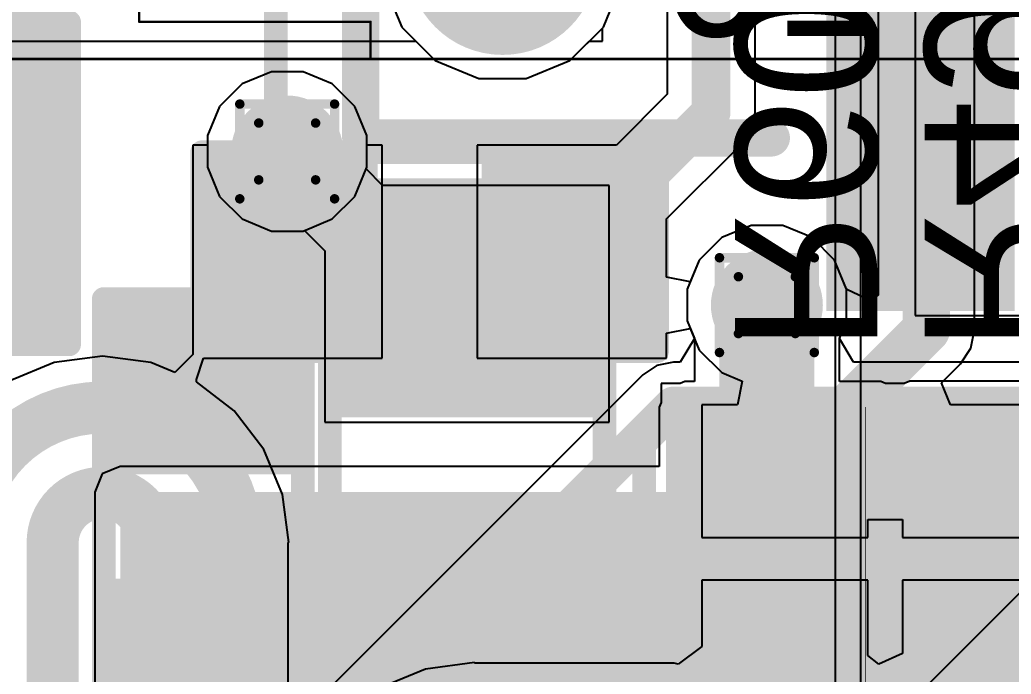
# Model space of a CAD drawing. Header units: inches. Extents: x -11 to 5433, y -4 to 5447.
# Drawn here: x 3.48 to 8.8, y 23 to 26.5 of the extents above; entities that cross this region are included whole.
import ezdxf

# ---------------------------------------------------------------- set-up
doc = ezdxf.new("R2010")
doc.units = ezdxf.units.IN
for name, color, linetype in [('Bottom Layer', 5, 'Continuous'), ('Bottom Overlay', 54, 'Continuous'), ('Bottom Paste', 16, 'Continuous'), ('Bottom Solder', 6, 'Continuous'), ('Drill Drawing', 1, 'Continuous'), ('Ground', 16, 'Continuous'), ('Mechanical 4', 56, 'Continuous'), ('Pad Holes', 156, 'Continuous'), ('Power', 76, 'Continuous'), ('Top Layer', 1, 'Continuous'), ('Top Overlay', 2, 'Continuous'), ('Top Paste', 8, 'Continuous'), ('Top Solder', 216, 'Continuous'), ('Via Holes', 16, 'Continuous')]:
    doc.layers.add(name, color=color, linetype=linetype)
doc.styles.add('Arial', font='', dxfattribs={"height": 0.2})
doc.styles.get('Arial').set_extended_font_data('Arial')

# ---------------------------------------------------------------- blocks, each defined once
blk = doc.blocks.new('R___0603_17')
at = {"layer": 'Top Layer'}
for points in [[(-0.381, 0.4445), (-0.381, -0.4445), (-1.143, -0.4445), (-1.143, 0.4445)], [(1.143, 0.4445), (1.143, -0.4445), (0.381, -0.4445), (0.381, 0.4445)]]:
    blk.add_hatch(color=1, dxfattribs=at).paths.add_polyline_path(points)
at = {"layer": 'Top Paste'}
for points in [[(-0.381, 0.4445), (-0.381, -0.4445), (-1.143, -0.4445), (-1.143, 0.4445)], [(1.143, 0.4445), (1.143, -0.4445), (0.381, -0.4445), (0.381, 0.4445)]]:
    blk.add_hatch(color=8, dxfattribs=at).paths.add_polyline_path(points)
at = {"layer": 'Top Solder'}
for points in [[(-0.2794, 0.5461), (-0.2794, -0.5461), (-1.2446, -0.5461), (-1.2446, 0.5461)], [(1.2446, 0.5461), (1.2446, -0.5461), (0.2794, -0.5461), (0.2794, 0.5461)]]:
    blk.add_hatch(color=216, dxfattribs=at).paths.add_polyline_path(points)
at = {"layer": 'Top Overlay'}
for points in [[(-1.2192, 0.5334, 0.127, 0.127, 0), (-1.2192, -0.5334, 0.127, 0.127, 0)], [(-1.2192, 0.5334, 0.127, 0.127, 0), (1.2192, 0.5334, 0.127, 0.127, 0)], [(1.2192, 0.5334, 0.127, 0.127, 0), (1.2192, -0.5334, 0.127, 0.127, 0)], [(-1.2192, -0.5334, 0.127, 0.127, 0), (1.2192, -0.5334, 0.127, 0.127, 0)]]:
    blk.add_lwpolyline(points, format="xyseb", dxfattribs=at)
for points in [[(-1.25095, 0.5334, 0.0635, 0.0635, 1), (-1.18745, 0.5334, 0.0635, 0.0635, 1)], [(-1.25095, 0.5334, 0.0635, 0.0635, 1), (-1.18745, 0.5334, 0.0635, 0.0635, 1)], [(1.18745, 0.5334, 0.0635, 0.0635, 1), (1.25095, 0.5334, 0.0635, 0.0635, 1)], [(1.18745, 0.5334, 0.0635, 0.0635, 1), (1.25095, 0.5334, 0.0635, 0.0635, 1)], [(-1.25095, -0.5334, 0.0635, 0.0635, 1), (-1.18745, -0.5334, 0.0635, 0.0635, 1)], [(-1.25095, -0.5334, 0.0635, 0.0635, 1), (-1.18745, -0.5334, 0.0635, 0.0635, 1)], [(1.18745, -0.5334, 0.0635, 0.0635, 1), (1.25095, -0.5334, 0.0635, 0.0635, 1)], [(1.18745, -0.5334, 0.0635, 0.0635, 1), (1.25095, -0.5334, 0.0635, 0.0635, 1)]]:
    blk.add_lwpolyline(points, format="xyseb", close=True, dxfattribs=at)
blk = doc.blocks.new('R___0402_B_24')
at = {"layer": 'Bottom Layer'}
for points in [[(-0.2413, 0.3175), (-0.2413, -0.3175), (-0.6985, -0.3175), (-0.6985, 0.3175)], [(0.6985, 0.3175), (0.6985, -0.3175), (0.2413, -0.3175), (0.2413, 0.3175)]]:
    blk.add_hatch(color=5, dxfattribs=at).paths.add_polyline_path(points)
at = {"layer": 'Bottom Paste'}
for points in [[(-0.2413, 0.3175), (-0.2413, -0.3175), (-0.6985, -0.3175), (-0.6985, 0.3175)], [(0.6985, 0.3175), (0.6985, -0.3175), (0.2413, -0.3175), (0.2413, 0.3175)]]:
    blk.add_hatch(color=16, dxfattribs=at).paths.add_polyline_path(points)
at = {"layer": 'Bottom Solder'}
for points in [[(-0.1863, 0.3725), (-0.1863, -0.3725), (-0.7535, -0.3725), (-0.7535, 0.3725)], [(0.7535, 0.3725), (0.7535, -0.3725), (0.1863, -0.3725), (0.1863, 0.3725)]]:
    blk.add_hatch(color=6, dxfattribs=at).paths.add_polyline_path(points)
at = {"layer": 'Bottom Overlay'}
for points in [[(0.7874, 0.4064, 0.127, 0.127, 0), (-0.7874, 0.4064, 0.127, 0.127, 0)], [(-0.7874, -0.4064, 0.127, 0.127, 0), (-0.7874, 0.4064, 0.127, 0.127, 0)], [(0.8128, 0.4318, 0.00323, 0.00323, 0), (-0.8128, 0.4318, 0.00323, 0.00323, 0)], [(0.7874, -0.4064, 0.127, 0.127, 0), (0.7874, 0.4064, 0.127, 0.127, 0)], [(0.7874, -0.4064, 0.127, 0.127, 0), (-0.7874, -0.4064, 0.127, 0.127, 0)]]:
    blk.add_lwpolyline(points, format="xyseb", dxfattribs=at)
for points in [[(-0.8191, 0.4064, 0.0635, 0.0635, 1), (-0.7556, 0.4064, 0.0635, 0.0635, 1)], [(-0.8191, 0.4064, 0.0635, 0.0635, 1), (-0.7556, 0.4064, 0.0635, 0.0635, 1)], [(-0.8136, 0.4318, 0.00161, 0.00161, 1), (-0.812, 0.4318, 0.00161, 0.00161, 1)], [(0.7556, 0.4064, 0.0635, 0.0635, 1), (0.8191, 0.4064, 0.0635, 0.0635, 1)], [(0.7556, 0.4064, 0.0635, 0.0635, 1), (0.8191, 0.4064, 0.0635, 0.0635, 1)], [(0.812, 0.4318, 0.00161, 0.00161, 1), (0.8136, 0.4318, 0.00161, 0.00161, 1)], [(-0.8191, -0.4064, 0.0635, 0.0635, 1), (-0.7556, -0.4064, 0.0635, 0.0635, 1)], [(-0.8191, -0.4064, 0.0635, 0.0635, 1), (-0.7556, -0.4064, 0.0635, 0.0635, 1)], [(0.7556, -0.4064, 0.0635, 0.0635, 1), (0.8191, -0.4064, 0.0635, 0.0635, 1)], [(0.7556, -0.4064, 0.0635, 0.0635, 1), (0.8191, -0.4064, 0.0635, 0.0635, 1)]]:
    blk.add_lwpolyline(points, format="xyseb", close=True, dxfattribs=at)
blk = doc.blocks.new('R___0402_B_30')
at = {"layer": 'Bottom Layer'}
for points in [[(-0.2413, 0.3175), (-0.2413, -0.3175), (-0.6985, -0.3175), (-0.6985, 0.3175)], [(0.6985, 0.3175), (0.6985, -0.3175), (0.2413, -0.3175), (0.2413, 0.3175)]]:
    blk.add_hatch(color=5, dxfattribs=at).paths.add_polyline_path(points)
at = {"layer": 'Bottom Paste'}
for points in [[(-0.2413, 0.3175), (-0.2413, -0.3175), (-0.6985, -0.3175), (-0.6985, 0.3175)], [(0.6985, 0.3175), (0.6985, -0.3175), (0.2413, -0.3175), (0.2413, 0.3175)]]:
    blk.add_hatch(color=16, dxfattribs=at).paths.add_polyline_path(points)
at = {"layer": 'Bottom Solder'}
for points in [[(-0.1863, 0.3725), (-0.1863, -0.3725), (-0.7535, -0.3725), (-0.7535, 0.3725)], [(0.7535, 0.3725), (0.7535, -0.3725), (0.1863, -0.3725), (0.1863, 0.3725)]]:
    blk.add_hatch(color=6, dxfattribs=at).paths.add_polyline_path(points)
at = {"layer": 'Bottom Overlay'}
for points in [[(0.7874, 0.4064, 0.127, 0.127, 0), (-0.7874, 0.4064, 0.127, 0.127, 0)], [(-0.7874, -0.4064, 0.127, 0.127, 0), (-0.7874, 0.4064, 0.127, 0.127, 0)], [(0.8128, 0.4318, 0.00323, 0.00323, 0), (-0.8128, 0.4318, 0.00323, 0.00323, 0)], [(0.7874, -0.4064, 0.127, 0.127, 0), (0.7874, 0.4064, 0.127, 0.127, 0)], [(0.7874, -0.4064, 0.127, 0.127, 0), (-0.7874, -0.4064, 0.127, 0.127, 0)]]:
    blk.add_lwpolyline(points, format="xyseb", dxfattribs=at)
for points in [[(-0.8191, 0.4064, 0.0635, 0.0635, 1), (-0.7556, 0.4064, 0.0635, 0.0635, 1)], [(-0.8191, 0.4064, 0.0635, 0.0635, 1), (-0.7556, 0.4064, 0.0635, 0.0635, 1)], [(-0.8136, 0.4318, 0.00161, 0.00161, 1), (-0.812, 0.4318, 0.00161, 0.00161, 1)], [(0.7556, 0.4064, 0.0635, 0.0635, 1), (0.8191, 0.4064, 0.0635, 0.0635, 1)], [(0.7556, 0.4064, 0.0635, 0.0635, 1), (0.8191, 0.4064, 0.0635, 0.0635, 1)], [(0.812, 0.4318, 0.00161, 0.00161, 1), (0.8136, 0.4318, 0.00161, 0.00161, 1)], [(-0.8191, -0.4064, 0.0635, 0.0635, 1), (-0.7556, -0.4064, 0.0635, 0.0635, 1)], [(-0.8191, -0.4064, 0.0635, 0.0635, 1), (-0.7556, -0.4064, 0.0635, 0.0635, 1)], [(0.7556, -0.4064, 0.0635, 0.0635, 1), (0.8191, -0.4064, 0.0635, 0.0635, 1)], [(0.7556, -0.4064, 0.0635, 0.0635, 1), (0.8191, -0.4064, 0.0635, 0.0635, 1)]]:
    blk.add_lwpolyline(points, format="xyseb", close=True, dxfattribs=at)
blk = doc.blocks.new('TL3340AF160QG_48')
at = {"layer": 'Top Solder'}
blk.add_line((-1.71, 0.3751), (-5443.0227, 5441.6372), dxfattribs=at)
blk = doc.blocks.new('CSD17313Q2_54')
at = {"layer": 'Top Layer'}
for points in [[(-1.15, 0.85), (-0.695, 0.85), (-0.695, 0.45), (-1.15, 0.45)], [(-0.55, 0.85), (0.55, 0.85), (0.55, -0.2), (-0.55, -0.2)], [(1.15, 0.45), (0.695, 0.45), (0.695, 0.85), (1.15, 0.85)], [(-1.15, 0.2), (-0.695, 0.2), (-0.695, -0.2), (-1.15, -0.2)], [(1.15, -0.2), (0.695, -0.2), (0.695, 0.2), (1.15, 0.2)], [(-1.15, -0.45), (-0.695, -0.45), (-0.695, -0.85), (-1.15, -0.85)], [(-0.329, -0.45), (0.521, -0.45), (0.521, -0.85), (-0.329, -0.85)], [(1.15, -0.85), (0.695, -0.85), (0.695, -0.45), (1.15, -0.45)]]:
    blk.add_hatch(color=1, dxfattribs=at).paths.add_polyline_path(points)
at = {"layer": 'Top Paste'}
for points in [[(-0.5, 0.8), (0.5, 0.8), (0.5, -0.15), (-0.5, -0.15)], [(-0.279, -0.5), (0.471, -0.5), (0.471, -0.8), (-0.279, -0.8)]]:
    blk.add_hatch(color=8, dxfattribs=at).paths.add_polyline_path(points)
at = {"layer": 'Top Solder'}
for points in [[(-1.2516, 0.9516), (-0.5934, 0.9516), (-0.5934, 0.3484), (-1.2516, 0.3484)], [(-0.6516, 0.9516), (0.6516, 0.9516), (0.6516, -0.3016), (-0.6516, -0.3016)], [(1.2516, 0.3484), (0.5934, 0.3484), (0.5934, 0.9516), (1.2516, 0.9516)], [(-1.2516, 0.3016), (-0.5934, 0.3016), (-0.5934, -0.3016), (-1.2516, -0.3016)], [(1.2516, -0.3016), (0.5934, -0.3016), (0.5934, 0.3016), (1.2516, 0.3016)], [(-1.2516, -0.3484), (-0.5934, -0.3484), (-0.5934, -0.9516), (-1.2516, -0.9516)], [(-0.4306, -0.3484), (0.6226, -0.3484), (0.6226, -0.9516), (-0.4306, -0.9516)], [(1.2516, -0.9516), (0.5934, -0.9516), (0.5934, -0.3484), (1.2516, -0.3484)]]:
    blk.add_hatch(color=216, dxfattribs=at).paths.add_polyline_path(points)
at = {"layer": 'Top Overlay'}
for points in [[(-1, 1.0684, 0.127, 0.127, 0), (1, 1.0684, 0.127, 0.127, 0)], [(-1.4478, 0.762, 0.127, 0.127, 0), (-1.3208, 0.635, 0.127, 0.127, 0)], [(-1.4478, 0.762, 0.127, 0.127, 0), (-1.4478, 0.508, 0.127, 0.127, 0)], [(-1.3208, 0.635, 0.127, 0.127, 0), (-1.4478, 0.508, 0.127, 0.127, 0)], [(-1, -1.0684, 0.127, 0.127, 0), (1, -1.0684, 0.127, 0.127, 0)]]:
    blk.add_lwpolyline(points, format="xyseb", dxfattribs=at)
for points in [[(-1.0318, 1.0684, 0.0635, 0.0635, 1), (-0.9683, 1.0684, 0.0635, 0.0635, 1)], [(0.9683, 1.0684, 0.0635, 0.0635, 1), (1.0318, 1.0684, 0.0635, 0.0635, 1)], [(-1.4795, 0.762, 0.0635, 0.0635, 1), (-1.4161, 0.762, 0.0635, 0.0635, 1)], [(-1.4795, 0.762, 0.0635, 0.0635, 1), (-1.4161, 0.762, 0.0635, 0.0635, 1)], [(-1.3525, 0.635, 0.0635, 0.0635, 1), (-1.2891, 0.635, 0.0635, 0.0635, 1)], [(-1.3525, 0.635, 0.0635, 0.0635, 1), (-1.2891, 0.635, 0.0635, 0.0635, 1)], [(-1.4795, 0.508, 0.0635, 0.0635, 1), (-1.4161, 0.508, 0.0635, 0.0635, 1)], [(-1.4795, 0.508, 0.0635, 0.0635, 1), (-1.4161, 0.508, 0.0635, 0.0635, 1)], [(-1.0318, -1.0684, 0.0635, 0.0635, 1), (-0.9683, -1.0684, 0.0635, 0.0635, 1)], [(0.9683, -1.0684, 0.0635, 0.0635, 1), (1.0318, -1.0684, 0.0635, 0.0635, 1)]]:
    blk.add_lwpolyline(points, format="xyseb", close=True, dxfattribs=at)
blk = doc.blocks.new('RES_0805_73')
at = {"layer": 'Top Layer'}
for points in [[(-1.524, 0.635), (-0.508, 0.635), (-0.508, -0.635), (-1.524, -0.635)], [(0.508, 0.635), (1.524, 0.635), (1.524, -0.635), (0.508, -0.635)]]:
    blk.add_hatch(color=1, dxfattribs=at).paths.add_polyline_path(points)
at = {"layer": 'Top Paste'}
for points in [[(-1.524, 0.635), (-0.508, 0.635), (-0.508, -0.635), (-1.524, -0.635)], [(0.508, 0.635), (1.524, 0.635), (1.524, -0.635), (0.508, -0.635)]]:
    blk.add_hatch(color=8, dxfattribs=at).paths.add_polyline_path(points)
at = {"layer": 'Top Solder'}
for points in [[(-1.6256, 0.7366), (-0.4064, 0.7366), (-0.4064, -0.7366), (-1.6256, -0.7366)], [(0.4064, 0.7366), (1.6256, 0.7366), (1.6256, -0.7366), (0.4064, -0.7366)]]:
    blk.add_hatch(color=216, dxfattribs=at).paths.add_polyline_path(points)
at = {"layer": 'Top Overlay'}
for points in [[(-1.6256, 0.7366, 0.127, 0.127, 0), (1.6256, 0.7366, 0.127, 0.127, 0)], [(-1.6256, 0.7366, 0.127, 0.127, 0), (-1.6256, -0.7366, 0.127, 0.127, 0)], [(1.6256, 0.7366, 0.127, 0.127, 0), (1.6256, -0.7366, 0.127, 0.127, 0)], [(-1.6256, -0.7366, 0.127, 0.127, 0), (1.6256, -0.7366, 0.127, 0.127, 0)]]:
    blk.add_lwpolyline(points, format="xyseb", dxfattribs=at)
for points in [[(-1.65735, 0.7366, 0.0635, 0.0635, 1), (-1.59385, 0.7366, 0.0635, 0.0635, 1)], [(-1.65735, 0.7366, 0.0635, 0.0635, 1), (-1.59385, 0.7366, 0.0635, 0.0635, 1)], [(1.59385, 0.7366, 0.0635, 0.0635, 1), (1.65735, 0.7366, 0.0635, 0.0635, 1)], [(1.59385, 0.7366, 0.0635, 0.0635, 1), (1.65735, 0.7366, 0.0635, 0.0635, 1)], [(-1.65735, -0.7366, 0.0635, 0.0635, 1), (-1.59385, -0.7366, 0.0635, 0.0635, 1)], [(-1.65735, -0.7366, 0.0635, 0.0635, 1), (-1.59385, -0.7366, 0.0635, 0.0635, 1)], [(1.59385, -0.7366, 0.0635, 0.0635, 1), (1.65735, -0.7366, 0.0635, 0.0635, 1)], [(1.59385, -0.7366, 0.0635, 0.0635, 1), (1.65735, -0.7366, 0.0635, 0.0635, 1)]]:
    blk.add_lwpolyline(points, format="xyseb", close=True, dxfattribs=at)
blk = doc.blocks.new('R___0603_B_74')
at = {"layer": 'Bottom Layer'}
for points in [[(-1.143, -0.4445), (-1.143, 0.4445), (-0.381, 0.4445), (-0.381, -0.4445)], [(0.381, -0.4445), (0.381, 0.4445), (1.143, 0.4445), (1.143, -0.4445)]]:
    blk.add_hatch(color=5, dxfattribs=at).paths.add_polyline_path(points)
at = {"layer": 'Bottom Paste'}
for points in [[(-1.143, -0.4445), (-1.143, 0.4445), (-0.381, 0.4445), (-0.381, -0.4445)], [(0.381, -0.4445), (0.381, 0.4445), (1.143, 0.4445), (1.143, -0.4445)]]:
    blk.add_hatch(color=16, dxfattribs=at).paths.add_polyline_path(points)
at = {"layer": 'Bottom Solder'}
for points in [[(-1.2446, -0.5461), (-1.2446, 0.5461), (-0.2794, 0.5461), (-0.2794, -0.5461)], [(0.2794, -0.5461), (0.2794, 0.5461), (1.2446, 0.5461), (1.2446, -0.5461)]]:
    blk.add_hatch(color=6, dxfattribs=at).paths.add_polyline_path(points)
at = {"layer": 'Bottom Overlay'}
for points in [[(-1.2192, 0.5334, 0.127, 0.127, 0), (1.2192, 0.5334, 0.127, 0.127, 0)], [(-1.2192, -0.5334, 0.127, 0.127, 0), (-1.2192, 0.5334, 0.127, 0.127, 0)], [(1.2192, -0.5334, 0.127, 0.127, 0), (1.2192, 0.5334, 0.127, 0.127, 0)], [(-1.2192, -0.5334, 0.127, 0.127, 0), (1.2192, -0.5334, 0.127, 0.127, 0)]]:
    blk.add_lwpolyline(points, format="xyseb", dxfattribs=at)
for points in [[(-1.25095, 0.5334, 0.0635, 0.0635, 1), (-1.18745, 0.5334, 0.0635, 0.0635, 1)], [(-1.25095, 0.5334, 0.0635, 0.0635, 1), (-1.18745, 0.5334, 0.0635, 0.0635, 1)], [(1.18745, 0.5334, 0.0635, 0.0635, 1), (1.25095, 0.5334, 0.0635, 0.0635, 1)], [(1.18745, 0.5334, 0.0635, 0.0635, 1), (1.25095, 0.5334, 0.0635, 0.0635, 1)], [(-1.25095, -0.5334, 0.0635, 0.0635, 1), (-1.18745, -0.5334, 0.0635, 0.0635, 1)], [(-1.25095, -0.5334, 0.0635, 0.0635, 1), (-1.18745, -0.5334, 0.0635, 0.0635, 1)], [(1.18745, -0.5334, 0.0635, 0.0635, 1), (1.25095, -0.5334, 0.0635, 0.0635, 1)], [(1.18745, -0.5334, 0.0635, 0.0635, 1), (1.25095, -0.5334, 0.0635, 0.0635, 1)]]:
    blk.add_lwpolyline(points, format="xyseb", close=True, dxfattribs=at)
blk = doc.blocks.new('QTH_030_01_L_D_A_K_TR_157')
at = {"layer": 'Pad Holes'}
h = blk.add_hatch(color=7, dxfattribs=at)
edge = h.paths.add_edge_path()
edge.add_arc((9.24, 2.03), 0.51, 0, 360)
at = {"layer": 'Top Layer'}
for points in [[(6.5975, 3.811), (6.9025, 3.811), (6.9025, 2.361), (6.5975, 2.361)], [(7.0975, 3.811), (7.4025, 3.811), (7.4025, 2.361), (7.0975, 2.361)]]:
    blk.add_hatch(color=1, dxfattribs=at).paths.add_polyline_path(points)
at = {"layer": 'Top Paste'}
for points in [[(6.5975, 3.811), (6.9025, 3.811), (6.9025, 2.361), (6.5975, 2.361)], [(7.0975, 3.811), (7.4025, 3.811), (7.4025, 2.361), (7.0975, 2.361)]]:
    blk.add_hatch(color=8, dxfattribs=at).paths.add_polyline_path(points)
at = {"layer": 'Top Solder'}
for points in [[(6.4959, 3.9126), (7.0041, 3.9126), (7.0041, 2.2594), (6.4959, 2.2594)], [(6.9959, 3.9126), (7.5041, 3.9126), (7.5041, 2.2594), (6.9959, 2.2594)]]:
    blk.add_hatch(color=216, dxfattribs=at).paths.add_polyline_path(points)
at = {"layer": 'Top Overlay'}
for points in [[(10, 2.985, 0.2, 0.2, 0), (7.8, 2.985, 0.2, 0.2, 0)], [(10, 2.985, 0.2, 0.2, 0), (10, 0.7, 0.2, 0.2, 0)]]:
    blk.add_lwpolyline(points, format="xyseb", dxfattribs=at)
for points in [[(7.75, 2.985, 0.1, 0.1, 1), (7.85, 2.985, 0.1, 0.1, 1)], [(9.95, 2.985, 0.1, 0.1, 1), (10.05, 2.985, 0.1, 0.1, 1)], [(9.95, 2.985, 0.1, 0.1, 1), (10.05, 2.985, 0.1, 0.1, 1)]]:
    blk.add_lwpolyline(points, format="xyseb", close=True, dxfattribs=at)
at = {"layer": 'Top Overlay', "style": 'Arial'}
blk.add_text('59', height=0.762, dxfattribs=at).set_placement((7.2102, 1.6764))
blk = doc.blocks.new('C___0805_B_227')
at = {"layer": 'Bottom Layer'}
for points in [[(-1.524, 0.762), (-0.508, 0.762), (-0.508, -0.762), (-1.524, -0.762)], [(0.508, 0.762), (1.524, 0.762), (1.524, -0.762), (0.508, -0.762)]]:
    blk.add_hatch(color=5, dxfattribs=at).paths.add_polyline_path(points)
at = {"layer": 'Bottom Paste'}
for points in [[(-1.524, 0.762), (-0.508, 0.762), (-0.508, -0.762), (-1.524, -0.762)], [(0.508, 0.762), (1.524, 0.762), (1.524, -0.762), (0.508, -0.762)]]:
    blk.add_hatch(color=16, dxfattribs=at).paths.add_polyline_path(points)
at = {"layer": 'Bottom Solder'}
for points in [[(-1.594, 0.832), (-0.438, 0.832), (-0.438, -0.832), (-1.594, -0.832)], [(0.438, 0.832), (1.594, 0.832), (1.594, -0.832), (0.438, -0.832)]]:
    blk.add_hatch(color=6, dxfattribs=at).paths.add_polyline_path(points)
at = {"layer": 'Bottom Overlay'}
for points in [[(-1.6256, 0.8636, 0.127, 0.127, 0), (-1.6256, -0.8636, 0.127, 0.127, 0)], [(-0.6096, 0.8636, 0.127, 0.127, 0), (-1.6256, 0.8636, 0.127, 0.127, 0)], [(1.6256, 0.8636, 0.127, 0.127, 0), (0.6096, 0.8636, 0.127, 0.127, 0)], [(1.6256, 0.8636, 0.127, 0.127, 0), (1.6256, -0.8636, 0.127, 0.127, 0)], [(-0.6096, -0.8636, 0.127, 0.127, 0), (-1.6256, -0.8636, 0.127, 0.127, 0)], [(1.6256, -0.8636, 0.127, 0.127, 0), (0.6096, -0.8636, 0.127, 0.127, 0)]]:
    blk.add_lwpolyline(points, format="xyseb", dxfattribs=at)
for points in [[(-1.6574, 0.8636, 0.0635, 0.0635, 1), (-1.5938, 0.8636, 0.0635, 0.0635, 1)], [(-1.6574, 0.8636, 0.0635, 0.0635, 1), (-1.5938, 0.8636, 0.0635, 0.0635, 1)], [(-0.6413, 0.8636, 0.0635, 0.0635, 1), (-0.5778, 0.8636, 0.0635, 0.0635, 1)], [(0.5778, 0.8636, 0.0635, 0.0635, 1), (0.6413, 0.8636, 0.0635, 0.0635, 1)], [(1.5938, 0.8636, 0.0635, 0.0635, 1), (1.6574, 0.8636, 0.0635, 0.0635, 1)], [(1.5938, 0.8636, 0.0635, 0.0635, 1), (1.6574, 0.8636, 0.0635, 0.0635, 1)], [(-1.6574, -0.8636, 0.0635, 0.0635, 1), (-1.5938, -0.8636, 0.0635, 0.0635, 1)], [(-1.6574, -0.8636, 0.0635, 0.0635, 1), (-1.5938, -0.8636, 0.0635, 0.0635, 1)], [(-0.6413, -0.8636, 0.0635, 0.0635, 1), (-0.5778, -0.8636, 0.0635, 0.0635, 1)], [(0.5778, -0.8636, 0.0635, 0.0635, 1), (0.6413, -0.8636, 0.0635, 0.0635, 1)], [(1.5938, -0.8636, 0.0635, 0.0635, 1), (1.6574, -0.8636, 0.0635, 0.0635, 1)], [(1.5938, -0.8636, 0.0635, 0.0635, 1), (1.6574, -0.8636, 0.0635, 0.0635, 1)]]:
    blk.add_lwpolyline(points, format="xyseb", close=True, dxfattribs=at)

msp = doc.modelspace()

# ---------------------------------------------------------------- hatches: boundary and pattern name
at = {"layer": 'Bottom Layer'}
h = msp.add_hatch(color=5, dxfattribs=at)
edge = h.paths.add_edge_path()
edge.add_arc((4.9162, 25.7991), 0.3, 0, 360)
h = msp.add_hatch(color=5, dxfattribs=at)
edge = h.paths.add_edge_path()
edge.add_arc((7.487, 24.975), 0.3, 0, 360)
at = {"layer": 'Ground'}
h = msp.add_hatch(color=16, dxfattribs=at)
edge = h.paths.add_edge_path()
edge.add_arc((4.9162, 25.7991), 0.3, 0, 360)
h = msp.add_hatch(color=16, dxfattribs=at)
edge = h.paths.add_edge_path()
edge.add_arc((7.487, 24.975), 0.3, 0, 360)
at = {"layer": 'Power'}
h = msp.add_hatch(color=76, dxfattribs=at)
edge = h.paths.add_edge_path()
edge.add_arc((4.9162, 25.7991), 0.3, 0, 360)
h = msp.add_hatch(color=76, dxfattribs=at)
edge = h.paths.add_edge_path()
edge.add_arc((7.487, 24.975), 0.3, 0, 360)
at = {"layer": 'Top Layer'}
h = msp.add_hatch(color=1, dxfattribs=at)
edge = h.paths.add_edge_path()
edge.add_arc((4.9162, 25.7991), 0.3, 0, 360)
h = msp.add_hatch(color=1, dxfattribs=at)
edge = h.paths.add_edge_path()
edge.add_arc((7.487, 24.975), 0.3, 0, 360)
for points in [[(7.0478, 22.1276), (8.0978, 22.1276), (8.0978, 24.4276), (7.0478, 24.4276)], [(8.2526, 22.8274), (8.9662, 22.8274), (8.9662, 24.4293), (8.2526, 24.4293)], [(8.2526, 23.3737), (12.2285, 23.3737), (12.2285, 24.4293), (8.2526, 24.4293)], [(4.022, 22.5826), (7.2478, 22.5826), (7.2478, 23.9726), (4.022, 23.9726)]]:
    msp.add_hatch(color=1, dxfattribs=at).paths.add_polyline_path(points)
at = {"layer": 'Via Holes'}
h = msp.add_hatch(color=7, dxfattribs=at)
edge = h.paths.add_edge_path()
edge.add_arc((4.9162, 25.7991), 0.15, 0, 360)
h = msp.add_hatch(color=7, dxfattribs=at)
edge = h.paths.add_edge_path()
edge.add_arc((7.487, 24.975), 0.15, 0, 360)

# ---------------------------------------------------------------- linework, layer by layer
at = {"layer": 'Bottom Layer'}
for p, q in [((6.9529, 27.5753), (6.9529, 26.1058)), ((7.4235, 26.0083), (7.4235, 27.5753)), ((8.0826, 27.2909), (8.0826, 25.0289)), ((8.6005, 24.8429), (8.6005, 27.2909)), ((5.4336, 26.7), (5.5306, 26.4659)), ((6.6106, 26.4659), (6.7076, 26.7)), ((5.5306, 26.4659), (5.7098, 26.2867)), ((6.4314, 26.2867), (6.6106, 26.4659)), ((5.7098, 26.2867), (5.9439, 26.1897)), ((6.1973, 26.1897), (6.4314, 26.2867)), ((4.8313, 26.2261), (4.6743, 26.1611)), ((5.0011, 26.2261), (4.8313, 26.2261)), ((5.1581, 26.1611), (5.0011, 26.2261)), ((4.6743, 26.1611), (4.5542, 26.041)), ((5.2782, 26.041), (5.1581, 26.1611)), ((5.9439, 26.1897), (6.1973, 26.1897)), ((6.9529, 26.1058), (6.6804, 25.8333)), ((4.5542, 26.041), (4.4892, 25.884)), ((5.3432, 25.884), (5.2782, 26.041)), ((7.4056, 25.9182), (7.4235, 26.0083)), ((4.4892, 25.884), (4.4892, 25.8333)), ((5.3432, 25.8333), (5.3432, 25.884)), ((7.3546, 25.8419), (7.4056, 25.9182)), ((4.4892, 25.8333), (4.4097, 25.8333)), ((4.4097, 25.8333), (4.4097, 24.8024)), ((5.4257, 25.8333), (5.3432, 25.8333)), ((5.4257, 24.6903), (5.4257, 25.8333)), ((6.6804, 25.8333), (5.9337, 25.8333)), ((5.9337, 25.8333), (5.9337, 24.6903)), ((6.9497, 25.437), (7.3546, 25.8419)), ((6.9497, 25.1256), (6.9497, 25.437)), ((7.4021, 25.402), (7.2451, 25.337)), ((7.5719, 25.402), (7.4021, 25.402)), ((7.7289, 25.337), (7.5719, 25.402)), ((7.2451, 25.337), (7.125, 25.2169)), ((7.849, 25.2169), (7.7289, 25.337)), ((7.125, 25.2169), (7.0767, 25.1003)), ((7.9119, 25.0649), (7.849, 25.2169)), ((7.0767, 25.1003), (6.9497, 25.1256)), ((7.9148, 25.0596), (7.9119, 25.0649)), ((8.041, 25), (7.9148, 25.0596)), ((8.0826, 25.0289), (8.041, 25)), ((6.9497, 24.8244), (7.0767, 24.8497)), ((6.9497, 24.6903), (6.9497, 24.8244)), ((7.0767, 24.8497), (7.125, 24.7331)), ((8.5808, 24.7438), (8.6005, 24.8429)), ((4.4097, 24.8024), (4.4097, 24.7112)), ((4.4097, 24.7112), (4.3147, 24.6131)), ((7.125, 24.7331), (7.2451, 24.613)), ((8.5247, 24.6598), (8.5808, 24.7438)), ((3.6675, 24.667), (3.4266, 24.5671)), ((3.9261, 24.701), (3.6675, 24.667)), ((4.1847, 24.667), (3.9261, 24.701)), ((4.3147, 24.6131), (4.1847, 24.667)), ((4.4296, 24.576), (4.4686, 24.6903)), ((4.4686, 24.6903), (4.5276, 24.6903)), ((4.5276, 24.6903), (4.5276, 24.6903)), ((4.5276, 24.6903), (4.5281, 24.6903)), ((4.5281, 24.6903), (5.4257, 24.6903)), ((5.9337, 24.6903), (6.9497, 24.6903)), ((8.4225, 24.5577), (8.5247, 24.6598)), ((7.2451, 24.613), (7.3553, 24.5673)), ((4.4307, 24.5633), (4.4296, 24.576)), ((4.6326, 24.4084), (4.4307, 24.5633)), ((7.3553, 24.5673), (7.3301, 24.4403)), ((8.4711, 24.4403), (8.4225, 24.5577)), ((7.3301, 24.4403), (7.1389, 24.4403)), ((7.1389, 24.4403), (7.1389, 23.7291)), ((9.0015, 24.4403), (8.4711, 24.4403)), ((4.7914, 24.2014), (4.6326, 24.4084)), ((4.8912, 23.9604), (4.7914, 24.2014)), ((4.9253, 23.7019), (4.8912, 23.9604)), ((8.0279, 23.7291), (8.0279, 23.8258)), ((8.0279, 23.8258), (8.2145, 23.8258)), ((8.2145, 23.8258), (8.2145, 23.7291)), ((4.922, 22.6161), (4.922, 23.7019)), ((4.922, 23.7019), (4.9253, 23.7019)), ((7.1389, 23.7291), (8.0279, 23.7291)), ((8.2145, 23.7291), (9.0701, 23.7291)), ((8.0279, 23.5005), (7.1389, 23.5005)), ((7.1389, 23.5005), (7.1389, 23.145)), ((8.0279, 23.0969), (8.0279, 23.5005)), ((9.1035, 23.5005), (8.2145, 23.5005)), ((8.2145, 23.5005), (8.2145, 23.1078)), ((7.1389, 23.145), (7.0119, 23.0505)), ((5.92, 23.0584), (5.6581, 23.0239)), ((5.92, 23.055), (5.92, 23.0584)), ((8.0875, 23.0499), (8.0279, 23.0969)), ((8.2145, 23.1078), (8.0875, 23.0499)), ((5.6581, 23.0239), (5.414, 22.9228)), ((6.9893, 23.055), (5.92, 23.055)), ((7.0119, 23.0505), (6.9893, 23.055))]:
    msp.add_line(p, q, dxfattribs=at)
for points in [[(7.1882, 26.0083, 0.2076, 0.2076, 0), (7.1882, 27.94, 0.2076, 0.2076, 0)], [(8.3415, 24.8429, 0.254, 0.254, 0), (8.3415, 27.6358, 0.254, 0.254, 0)], [(6.4417, 25.2618, 0.2076, 0.2076, 0), (7.1882, 26.0083, 0.2076, 0.2076, 0)], [(4.9162, 25.2618, 0.2032, 0.2032, 0), (4.9162, 25.7991, 0.2032, 0.2032, 0)], [(7.5834, 24.0847, 0.254, 0.254, 0), (8.3415, 24.8429, 0.254, 0.254, 0)], [(3.2022, 23.7019, 0.2794, 0.2794, -1), (4.65, 23.7019, 0.2794, 0.2794, 0)], [(7.5834, 24.0847, 0.254, 0.254, 0), (8.659, 24.0847, 0.254, 0.254, 0)], [(8.659, 24.0847, 0.254, 0.254, 0), (8.7014, 24.0847, 0.254, 0.254, 0)], [(3.6594, 23.7019, 0.2794, 0.2794, -1), (4.1928, 23.7019, 0.2794, 0.2794, 0)], [(3.6594, 22.0322, 0.2794, 0.2794, 0), (3.6594, 23.7019, 0.2794, 0.2794, 0)], [(4.1928, 22.0118, 0.2794, 0.2794, 0), (4.1928, 23.7019, 0.2794, 0.2794, 0)], [(4.65, 22.0118, 0.2794, 0.2794, 0), (4.65, 23.7019, 0.2794, 0.2794, 0)], [(7.6596, 23.1449, 0.1524, 0.1524, 0), (8.3977, 22.4069, 0.1524, 0.1524, 0)], [(8.659, 23.1449, 0.1524, 0.1524, 0), (8.7479, 23.1449, 0.1524, 0.1524, 0)], [(8.7479, 23.1449, 0.1524, 0.1524, 0), (9.086, 22.8069, 0.1524, 0.1524, 0)]]:
    msp.add_lwpolyline(points, format="xyseb", dxfattribs=at)
for points in [[(7.1363, 26.0083, 0.1038, 0.1038, 1), (7.2401, 26.0083, 0.1038, 0.1038, 1)], [(7.1363, 26.0083, 0.1038, 0.1038, 1), (7.2401, 26.0083, 0.1038, 0.1038, 1)], [(4.8654, 25.7991, 0.1016, 0.1016, 1), (4.967, 25.7991, 0.1016, 0.1016, 1)], [(4.8654, 25.2618, 0.1016, 0.1016, 1), (4.967, 25.2618, 0.1016, 0.1016, 1)], [(6.3898, 25.2618, 0.1038, 0.1038, 1), (6.4936, 25.2618, 0.1038, 0.1038, 1)], [(8.278, 24.8429, 0.127, 0.127, 1), (8.405, 24.8429, 0.127, 0.127, 1)], [(8.278, 24.8429, 0.127, 0.127, 1), (8.405, 24.8429, 0.127, 0.127, 1)], [(7.5199, 24.0847, 0.127, 0.127, 1), (7.6469, 24.0847, 0.127, 0.127, 1)], [(7.5199, 24.0847, 0.127, 0.127, 1), (7.6469, 24.0847, 0.127, 0.127, 1)], [(8.5955, 24.0847, 0.127, 0.127, 1), (8.7225, 24.0847, 0.127, 0.127, 1)], [(8.5955, 24.0847, 0.127, 0.127, 1), (8.7225, 24.0847, 0.127, 0.127, 1)], [(8.6379, 24.0847, 0.127, 0.127, 1), (8.7649, 24.0847, 0.127, 0.127, 1)], [(3.5896, 23.7019, 0.1397, 0.1397, 1), (3.7293, 23.7019, 0.1397, 0.1397, 1)], [(3.5896, 23.7019, 0.1397, 0.1397, 1), (3.7293, 23.7019, 0.1397, 0.1397, 1)], [(4.123, 23.7019, 0.1397, 0.1397, 1), (4.2627, 23.7019, 0.1397, 0.1397, 1)], [(4.123, 23.7019, 0.1397, 0.1397, 1), (4.2627, 23.7019, 0.1397, 0.1397, 1)], [(4.5802, 23.7019, 0.1397, 0.1397, 1), (4.7199, 23.7019, 0.1397, 0.1397, 1)], [(4.5802, 23.7019, 0.1397, 0.1397, 1), (4.7199, 23.7019, 0.1397, 0.1397, 1)], [(7.6215, 23.1449, 0.0762, 0.0762, 1), (7.6977, 23.1449, 0.0762, 0.0762, 1)], [(8.6209, 23.1449, 0.0762, 0.0762, 1), (8.6971, 23.1449, 0.0762, 0.0762, 1)], [(8.7098, 23.1449, 0.0762, 0.0762, 1), (8.786, 23.1449, 0.0762, 0.0762, 1)], [(8.7098, 23.1449, 0.0762, 0.0762, 1), (8.786, 23.1449, 0.0762, 0.0762, 1)]]:
    msp.add_lwpolyline(points, format="xyseb", close=True, dxfattribs=at)
at = {"layer": 'Bottom Overlay'}
for points in [[(4.8554, 25.7952, 0.127, 0.127, 0), (4.8554, 27.2161, 0.127, 0.127, 0)], [(4.8554, 25.7952, 0.127, 0.127, 0), (4.9162, 25.7952, 0.127, 0.127, 0)]]:
    msp.add_lwpolyline(points, format="xyseb", dxfattribs=at)
for points in [[(4.8236, 25.7952, 0.0635, 0.0635, 1), (4.8871, 25.7952, 0.0635, 0.0635, 1)], [(4.8236, 25.7952, 0.0635, 0.0635, 1), (4.8871, 25.7952, 0.0635, 0.0635, 1)], [(4.8844, 25.7952, 0.0635, 0.0635, 1), (4.9479, 25.7952, 0.0635, 0.0635, 1)]]:
    msp.add_lwpolyline(points, format="xyseb", close=True, dxfattribs=at)
at = {"layer": 'Drill Drawing'}
for points in [[(4.6622, 26.0531, 0.0508, 0.0508, 0), (5.1702, 26.0531, 0.0508, 0.0508, 0)], [(4.6622, 25.5451, 0.0508, 0.0508, 0), (4.6622, 26.0531, 0.0508, 0.0508, 0)], [(5.1702, 25.5451, 0.0508, 0.0508, 0), (5.1702, 26.0531, 0.0508, 0.0508, 0)], [(4.7638, 25.9515, 0.0508, 0.0508, 0), (5.0686, 25.9515, 0.0508, 0.0508, 0)], [(4.7638, 25.6467, 0.0508, 0.0508, 0), (4.7638, 25.9515, 0.0508, 0.0508, 0)], [(5.0686, 25.6467, 0.0508, 0.0508, 0), (5.0686, 25.9515, 0.0508, 0.0508, 0)], [(4.7638, 25.6467, 0.0508, 0.0508, 0), (5.0686, 25.6467, 0.0508, 0.0508, 0)], [(4.6622, 25.5451, 0.0508, 0.0508, 0), (5.1702, 25.5451, 0.0508, 0.0508, 0)], [(7.233, 25.229, 0.0508, 0.0508, 0), (7.741, 25.229, 0.0508, 0.0508, 0)], [(7.233, 24.721, 0.0508, 0.0508, 0), (7.233, 25.229, 0.0508, 0.0508, 0)], [(7.741, 24.721, 0.0508, 0.0508, 0), (7.741, 25.229, 0.0508, 0.0508, 0)], [(7.3346, 25.1274, 0.0508, 0.0508, 0), (7.6394, 25.1274, 0.0508, 0.0508, 0)], [(7.3346, 24.8226, 0.0508, 0.0508, 0), (7.3346, 25.1274, 0.0508, 0.0508, 0)], [(7.6394, 24.8226, 0.0508, 0.0508, 0), (7.6394, 25.1274, 0.0508, 0.0508, 0)], [(7.3346, 24.8226, 0.0508, 0.0508, 0), (7.6394, 24.8226, 0.0508, 0.0508, 0)], [(7.233, 24.721, 0.0508, 0.0508, 0), (7.741, 24.721, 0.0508, 0.0508, 0)]]:
    msp.add_lwpolyline(points, format="xyseb", dxfattribs=at)
for points in [[(4.6495, 26.0531, 0.0254, 0.0254, 1), (4.6749, 26.0531, 0.0254, 0.0254, 1)], [(4.6495, 26.0531, 0.0254, 0.0254, 1), (4.6749, 26.0531, 0.0254, 0.0254, 1)], [(5.1575, 26.0531, 0.0254, 0.0254, 1), (5.1829, 26.0531, 0.0254, 0.0254, 1)], [(5.1575, 26.0531, 0.0254, 0.0254, 1), (5.1829, 26.0531, 0.0254, 0.0254, 1)], [(4.7511, 25.9515, 0.0254, 0.0254, 1), (4.7765, 25.9515, 0.0254, 0.0254, 1)], [(4.7511, 25.9515, 0.0254, 0.0254, 1), (4.7765, 25.9515, 0.0254, 0.0254, 1)], [(5.0559, 25.9515, 0.0254, 0.0254, 1), (5.0813, 25.9515, 0.0254, 0.0254, 1)], [(5.0559, 25.9515, 0.0254, 0.0254, 1), (5.0813, 25.9515, 0.0254, 0.0254, 1)], [(4.7511, 25.6467, 0.0254, 0.0254, 1), (4.7765, 25.6467, 0.0254, 0.0254, 1)], [(4.7511, 25.6467, 0.0254, 0.0254, 1), (4.7765, 25.6467, 0.0254, 0.0254, 1)], [(5.0559, 25.6467, 0.0254, 0.0254, 1), (5.0813, 25.6467, 0.0254, 0.0254, 1)], [(5.0559, 25.6467, 0.0254, 0.0254, 1), (5.0813, 25.6467, 0.0254, 0.0254, 1)], [(4.6495, 25.5451, 0.0254, 0.0254, 1), (4.6749, 25.5451, 0.0254, 0.0254, 1)], [(4.6495, 25.5451, 0.0254, 0.0254, 1), (4.6749, 25.5451, 0.0254, 0.0254, 1)], [(5.1575, 25.5451, 0.0254, 0.0254, 1), (5.1829, 25.5451, 0.0254, 0.0254, 1)], [(5.1575, 25.5451, 0.0254, 0.0254, 1), (5.1829, 25.5451, 0.0254, 0.0254, 1)], [(7.2203, 25.229, 0.0254, 0.0254, 1), (7.2457, 25.229, 0.0254, 0.0254, 1)], [(7.2203, 25.229, 0.0254, 0.0254, 1), (7.2457, 25.229, 0.0254, 0.0254, 1)], [(7.7283, 25.229, 0.0254, 0.0254, 1), (7.7537, 25.229, 0.0254, 0.0254, 1)], [(7.7283, 25.229, 0.0254, 0.0254, 1), (7.7537, 25.229, 0.0254, 0.0254, 1)], [(7.3219, 25.1274, 0.0254, 0.0254, 1), (7.3473, 25.1274, 0.0254, 0.0254, 1)], [(7.3219, 25.1274, 0.0254, 0.0254, 1), (7.3473, 25.1274, 0.0254, 0.0254, 1)], [(7.6267, 25.1274, 0.0254, 0.0254, 1), (7.6521, 25.1274, 0.0254, 0.0254, 1)], [(7.6267, 25.1274, 0.0254, 0.0254, 1), (7.6521, 25.1274, 0.0254, 0.0254, 1)], [(7.3219, 24.8226, 0.0254, 0.0254, 1), (7.3473, 24.8226, 0.0254, 0.0254, 1)], [(7.3219, 24.8226, 0.0254, 0.0254, 1), (7.3473, 24.8226, 0.0254, 0.0254, 1)], [(7.6267, 24.8226, 0.0254, 0.0254, 1), (7.6521, 24.8226, 0.0254, 0.0254, 1)], [(7.6267, 24.8226, 0.0254, 0.0254, 1), (7.6521, 24.8226, 0.0254, 0.0254, 1)], [(7.2203, 24.721, 0.0254, 0.0254, 1), (7.2457, 24.721, 0.0254, 0.0254, 1)], [(7.2203, 24.721, 0.0254, 0.0254, 1), (7.2457, 24.721, 0.0254, 0.0254, 1)], [(7.7283, 24.721, 0.0254, 0.0254, 1), (7.7537, 24.721, 0.0254, 0.0254, 1)], [(7.7283, 24.721, 0.0254, 0.0254, 1), (7.7537, 24.721, 0.0254, 0.0254, 1)]]:
    msp.add_lwpolyline(points, format="xyseb", close=True, dxfattribs=at)
at = {"layer": 'Ground'}
for p, q in [((5.4336, 26.7), (5.5306, 26.4659)), ((6.6106, 26.4659), (6.7076, 26.7)), ((5.5306, 26.4659), (5.7098, 26.2867)), ((6.4314, 26.2867), (6.6106, 26.4659)), ((5.7098, 26.2867), (5.9439, 26.1897)), ((6.1973, 26.1897), (6.4314, 26.2867)), ((4.8313, 26.2261), (4.6743, 26.1611)), ((5.0011, 26.2261), (4.8313, 26.2261)), ((5.1581, 26.1611), (5.0011, 26.2261)), ((4.6743, 26.1611), (4.5542, 26.041)), ((5.2782, 26.041), (5.1581, 26.1611)), ((5.9439, 26.1897), (6.1973, 26.1897)), ((4.5542, 26.041), (4.4892, 25.884)), ((5.3432, 25.884), (5.2782, 26.041)), ((4.4892, 25.884), (4.4892, 25.7142)), ((5.3432, 25.7142), (5.3432, 25.884)), ((4.4892, 25.7142), (4.5542, 25.5572)), ((5.2782, 25.5572), (5.3432, 25.7142)), ((4.5542, 25.5572), (4.6743, 25.4371)), ((5.1581, 25.4371), (5.2782, 25.5572)), ((4.6743, 25.4371), (4.8313, 25.3721)), ((5.0011, 25.3721), (5.1581, 25.4371)), ((7.4021, 25.402), (7.2451, 25.337)), ((7.5719, 25.402), (7.4021, 25.402)), ((7.7289, 25.337), (7.5719, 25.402)), ((4.8313, 25.3721), (5.0011, 25.3721)), ((7.2451, 25.337), (7.125, 25.2169)), ((7.849, 25.2169), (7.7289, 25.337)), ((7.125, 25.2169), (7.06, 25.0599)), ((7.914, 25.0599), (7.849, 25.2169)), ((7.06, 25.0599), (7.06, 24.8901)), ((7.914, 24.8901), (7.914, 25.0599)), ((7.06, 24.8901), (7.0986, 24.7969)), ((7.8754, 24.7969), (7.914, 24.8901)), ((7.0986, 24.7969), (7.0223, 24.6699)), ((7.9517, 24.6699), (7.8754, 24.7969)), ((6.8976, 24.6521), (6.822, 24.6016)), ((6.9868, 24.6699), (6.8976, 24.6521)), ((7.0223, 24.6699), (6.9868, 24.6699)), ((13.9417, 24.6699), (7.9517, 24.6699)), ((6.822, 24.6016), (3.5079, 21.2875))]:
    msp.add_line(p, q, dxfattribs=at)
for points in [[(3.6044, 21.0545, 0.2032, 0.2032, 0), (6.9868, 24.4368, 0.2032, 0.2032, 0)], [(6.9868, 24.4368, 0.2032, 0.2032, 0), (14.3322, 24.4368, 0.2032, 0.2032, 0)], [(3.006, 19.8572, 0.2032, 0.2032, 0), (6.8844, 23.7356, 0.2032, 0.2032, 0)], [(6.8844, 23.7356, 0.2032, 0.2032, 0), (14.2728, 23.7356, 0.2032, 0.2032, 0)], [(4.3438, 20.6008, 0.2032, 0.2032, 0), (6.9499, 23.207, 0.2032, 0.2032, 0)], [(6.9499, 23.207, 0.2032, 0.2032, 0), (15.0576, 23.207, 0.2032, 0.2032, 0)]]:
    msp.add_lwpolyline(points, format="xyseb", dxfattribs=at)
for points in [[(6.936, 24.4368, 0.1016, 0.1016, 1), (7.0376, 24.4368, 0.1016, 0.1016, 1)], [(6.936, 24.4368, 0.1016, 0.1016, 1), (7.0376, 24.4368, 0.1016, 0.1016, 1)], [(6.8336, 23.7356, 0.1016, 0.1016, 1), (6.9352, 23.7356, 0.1016, 0.1016, 1)], [(6.8336, 23.7356, 0.1016, 0.1016, 1), (6.9352, 23.7356, 0.1016, 0.1016, 1)], [(6.8991, 23.207, 0.1016, 0.1016, 1), (7.0007, 23.207, 0.1016, 0.1016, 1)], [(6.8991, 23.207, 0.1016, 0.1016, 1), (7.0007, 23.207, 0.1016, 0.1016, 1)]]:
    msp.add_lwpolyline(points, format="xyseb", close=True, dxfattribs=at)
at = {"layer": 'Mechanical 4'}
for points in [[(4.1224, 26.4949, 0.0127, 0.0127, 0), (4.1224, 27.9449, 0.0127, 0.0127, 0)], [(4.1224, 26.4949, 0.0127, 0.0127, 0), (5.3624, 26.4949, 0.0127, 0.0127, 0)], [(5.3624, 26.2949, 0.0127, 0.0127, 0), (5.3624, 26.4949, 0.0127, 0.0127, 0)], [(3.3624, 26.2949, 0.0127, 0.0127, 0), (27.1324, 26.2949, 0.0127, 0.0127, 0)]]:
    msp.add_lwpolyline(points, format="xyseb", dxfattribs=at)
for points in [[(4.1192, 26.4949, 0.00635, 0.00635, 1), (4.1256, 26.4949, 0.00635, 0.00635, 1)], [(4.1192, 26.4949, 0.00635, 0.00635, 1), (4.1256, 26.4949, 0.00635, 0.00635, 1)], [(5.3592, 26.4949, 0.00635, 0.00635, 1), (5.3656, 26.4949, 0.00635, 0.00635, 1)], [(5.3592, 26.4949, 0.00635, 0.00635, 1), (5.3656, 26.4949, 0.00635, 0.00635, 1)], [(5.3592, 26.2949, 0.00635, 0.00635, 1), (5.3656, 26.2949, 0.00635, 0.00635, 1)]]:
    msp.add_lwpolyline(points, format="xyseb", close=True, dxfattribs=at)
at = {"layer": 'Power'}
for p, q in [((7.8523, 28.0416), (7.8523, 22.8274)), ((7.9898, 22.6784), (7.9898, 28.0416)), ((6.6106, 26.4659), (6.7076, 26.7)), ((6.6055, 26.4608), (6.6106, 26.4659)), ((6.6055, 26.3906), (6.6055, 26.4608)), ((-4.0894, 26.3906), (5.6059, 26.3906)), ((5.6059, 26.3906), (5.7098, 26.2867)), ((6.4314, 26.2867), (6.5353, 26.3906)), ((6.5353, 26.3906), (6.6055, 26.3906)), ((5.7098, 26.2867), (5.9439, 26.1897)), ((6.1973, 26.1897), (6.4314, 26.2867)), ((4.8313, 26.2261), (4.6743, 26.1611)), ((5.0011, 26.2261), (4.8313, 26.2261)), ((5.1581, 26.1611), (5.0011, 26.2261)), ((4.6743, 26.1611), (4.5542, 26.041)), ((5.2782, 26.041), (5.1581, 26.1611)), ((5.9439, 26.1897), (6.1973, 26.1897)), ((4.5542, 26.041), (4.4892, 25.884)), ((5.3432, 25.884), (5.2782, 26.041)), ((4.4892, 25.884), (4.4892, 25.7142)), ((5.3432, 25.7142), (5.3432, 25.884)), ((4.4892, 25.7142), (4.5542, 25.5572)), ((5.2782, 25.5572), (5.3432, 25.7142)), ((4.5542, 25.5572), (4.6743, 25.4371)), ((5.1581, 25.4371), (5.2782, 25.5572)), ((4.6743, 25.4371), (4.8313, 25.3721)), ((5.0011, 25.3721), (5.1581, 25.4371)), ((4.8313, 25.3721), (5.0011, 25.3721))]:
    msp.add_line(p, q, dxfattribs=at)
at = {"layer": 'Top Layer'}
for p, q in [((5.4336, 26.7), (5.5306, 26.4659)), ((6.6106, 26.4659), (6.7076, 26.7)), ((8.2811, 26.6227), (8.2811, 24.9187)), ((5.5306, 26.4659), (5.7098, 26.2867)), ((6.4314, 26.2867), (6.6106, 26.4659)), ((5.7098, 26.2867), (5.9439, 26.1897)), ((6.1973, 26.1897), (6.4314, 26.2867)), ((4.8313, 26.2261), (4.6743, 26.1611)), ((5.0011, 26.2261), (4.8313, 26.2261)), ((5.1581, 26.1611), (5.0011, 26.2261)), ((4.6743, 26.1611), (4.5542, 26.041)), ((5.2782, 26.041), (5.1581, 26.1611)), ((5.9439, 26.1897), (6.1973, 26.1897)), ((4.5542, 26.041), (4.4892, 25.884)), ((5.3432, 25.884), (5.2782, 26.041)), ((4.4892, 25.884), (4.4892, 25.7142)), ((5.3432, 25.7142), (5.3432, 25.884)), ((4.4892, 25.7142), (4.5542, 25.5572)), ((5.3395, 25.7054), (5.3432, 25.7142)), ((5.4275, 25.6174), (5.3395, 25.7054)), ((6.6426, 25.6174), (5.4275, 25.6174)), ((6.6426, 24.3474), (6.6426, 25.6174)), ((4.5542, 25.5572), (4.6743, 25.4371)), ((4.6743, 25.4371), (4.8313, 25.3721)), ((7.4021, 25.402), (7.2451, 25.337)), ((7.5719, 25.402), (7.4021, 25.402)), ((7.7289, 25.337), (7.5719, 25.402)), ((4.8313, 25.3721), (5.0011, 25.3721)), ((5.0011, 25.3721), (5.0099, 25.3757)), ((5.0099, 25.3757), (5.1186, 25.2671)), ((7.2451, 25.337), (7.125, 25.2169)), ((7.849, 25.2169), (7.7289, 25.337)), ((5.1186, 25.2671), (5.1186, 24.3474)), ((7.125, 25.2169), (7.06, 25.0599)), ((7.914, 25.0599), (7.849, 25.2169)), ((7.06, 25.0599), (7.06, 24.8901)), ((7.914, 24.8901), (7.914, 25.0599)), ((8.2811, 24.9187), (13.956, 24.9187)), ((7.06, 24.8901), (7.0985, 24.797)), ((7.8755, 24.797), (7.914, 24.8901)), ((7.0985, 24.797), (7.0985, 24.565)), ((7.8755, 24.565), (7.8755, 24.797)), ((7.0225, 24.5546), (6.9208, 24.5546)), ((6.9208, 24.5546), (6.9208, 24.4528)), ((7.0478, 24.565), (7.0225, 24.5546)), ((7.0985, 24.565), (7.0478, 24.565)), ((8.0978, 24.565), (7.8755, 24.565)), ((8.1231, 24.5546), (8.0978, 24.565)), ((8.2232, 24.5546), (8.1231, 24.5546)), ((8.2526, 24.5668), (8.2232, 24.5546)), ((12.2285, 24.5668), (8.2526, 24.5668)), ((6.9208, 24.4528), (6.9103, 24.4276)), ((6.9103, 24.4276), (6.9103, 24.11)), ((5.1186, 24.3474), (6.6426, 24.3474)), ((3.9248, 24.0698), (3.8846, 23.9726)), ((4.022, 24.11), (3.9248, 24.0698)), ((6.9103, 24.11), (4.022, 24.11)), ((3.8846, 23.9726), (3.8846, 22.5826))]:
    msp.add_line(p, q, dxfattribs=at)
for points in [[(4.9162, 25.7991, 0.2032, 0.2032, 0), (5.7329, 24.9824, 0.2032, 0.2032, 0)], [(7.487, 23.3634, 0.508, 0.508, 0), (7.487, 24.975, 0.508, 0.508, 0)], [(5.7329, 24.9824, 0.2032, 0.2032, 0), (5.8806, 24.9824, 0.2032, 0.2032, 0)], [(7.487, 23.3634, 0.508, 0.508, 0), (7.5728, 23.2776, 0.508, 0.508, 0)]]:
    msp.add_lwpolyline(points, format="xyseb", dxfattribs=at)
for points in [[(4.8654, 25.7991, 0.1016, 0.1016, 1), (4.967, 25.7991, 0.1016, 0.1016, 1)], [(7.36, 24.975, 0.254, 0.254, 1), (7.614, 24.975, 0.254, 0.254, 1)], [(5.6821, 24.9824, 0.1016, 0.1016, 1), (5.7837, 24.9824, 0.1016, 0.1016, 1)], [(5.6821, 24.9824, 0.1016, 0.1016, 1), (5.7837, 24.9824, 0.1016, 0.1016, 1)], [(5.8298, 24.9824, 0.1016, 0.1016, 1), (5.9314, 24.9824, 0.1016, 0.1016, 1)], [(7.36, 23.3634, 0.254, 0.254, 1), (7.614, 23.3634, 0.254, 0.254, 1)], [(7.36, 23.3634, 0.254, 0.254, 1), (7.614, 23.3634, 0.254, 0.254, 1)], [(7.4458, 23.2776, 0.254, 0.254, 1), (7.6998, 23.2776, 0.254, 0.254, 1)]]:
    msp.add_lwpolyline(points, format="xyseb", close=True, dxfattribs=at)

# ---------------------------------------------------------------- block references
for name, p, rotation in [('TL3340AF160QG_48', (-8.785, 4.4704), 270), ('QTH_030_01_L_D_A_K_TR_157', (15.3106, 28.8567), 180), ('C___0805_B_227', (2.1219, 25.6286), 180), ('RES_0805_73', (5.8806, 23.9664), 90), ('R___0603_17', (4.4665, 23.7886), 90), ('CSD17313Q2_54', (7.8978, 23.2776), 90), ('R___0402_B_24', (7.5834, 23.6148), 270), ('R___0402_B_30', (8.659, 23.6148), 270)]:
    msp.add_blockref(name, p, dxfattribs=dict(rotation=rotation))
msp.add_blockref('R___0603_B_74', (5.6797, 25.2618))

# ---------------------------------------------------------------- texts
at = {"layer": 'Bottom Overlay', "style": 'Arial', "text_generation_flag": 2}
for s, p in [('R60', (7.3168, 24.7201)), ('R49', (8.3322, 24.7201))]:
    msp.add_text(s, height=0.762, rotation=270, dxfattribs=at).set_placement(p)

doc.saveas('drawing.dxf')
